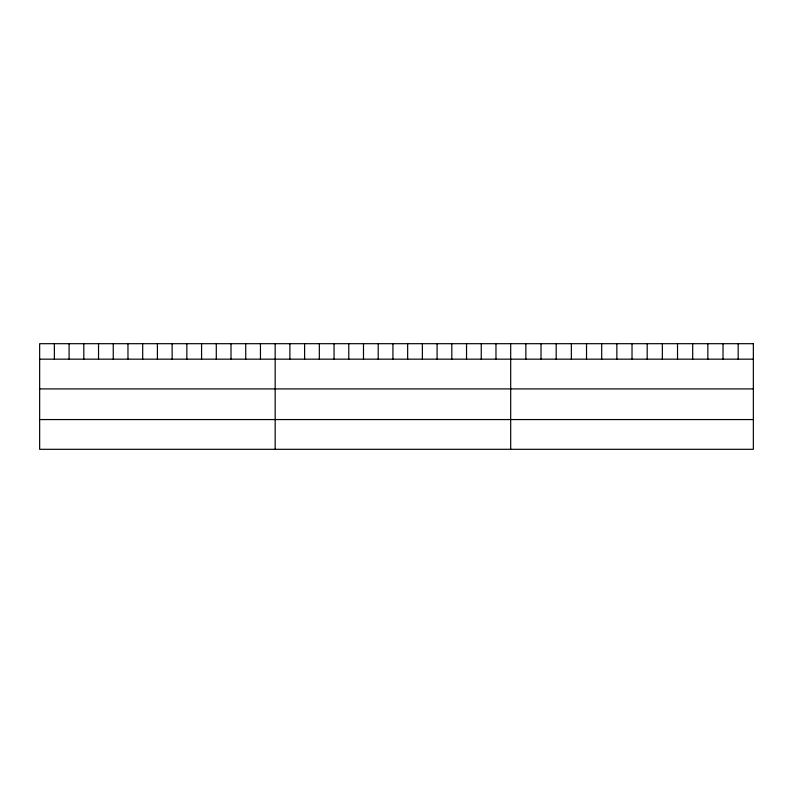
<?xml version="1.0" encoding="UTF-8"?>
<svg xmlns="http://www.w3.org/2000/svg" width="793" height="793" viewBox="0 0 793 793"><rect width="100%" height="100%" fill="white"/><g stroke="black" fill="none" stroke-linecap="round" stroke-linejoin="round"><path stroke-width="1.19" d="M39.65 359.17L753.35 359.17M39.65 388.917L753.35 388.917M39.65 419.556L753.35 419.556M738.184 343.696L738.184 359.17M723.018 343.696L723.018 359.17M707.852 343.696L707.852 359.17M692.685 343.696L692.685 359.17M677.519 343.696L677.519 359.17M662.353 343.696L662.353 359.17M647.187 343.696L647.187 359.17M632.021 343.696L632.021 359.17M616.855 343.696L616.855 359.17M601.689 343.696L601.689 359.17M586.523 343.696L586.523 359.17M571.356 343.696L571.356 359.17M556.19 343.696L556.19 359.17M541.024 343.696L541.024 359.17M525.858 343.696L525.858 359.17M510.692 343.696L510.692 449.304M495.972 343.696L495.972 359.17M481.252 343.696L481.252 359.17M466.532 343.696L466.532 359.17M451.812 343.696L451.812 359.17M437.092 343.696L437.092 359.17M422.372 343.696L422.372 359.17M407.652 343.696L407.652 359.17M392.931 343.696L392.931 359.17M378.211 343.696L378.211 359.17M363.491 343.696L363.491 359.17M348.771 343.696L348.771 359.17M334.051 343.696L334.051 359.17M319.331 343.696L319.331 359.17M304.611 343.696L304.611 359.17M289.891 343.696L289.891 359.17M275.171 343.696L275.171 449.304M260.451 343.696L260.451 359.17M245.731 343.696L245.731 359.17M231.011 343.696L231.011 359.17M216.291 343.696L216.291 359.17M201.571 343.696L201.571 359.17M186.851 343.696L186.851 359.17M172.131 343.696L172.131 359.17M157.411 343.696L157.411 359.17M142.69 343.696L142.69 359.17M127.97 343.696L127.97 359.17M113.25 343.696L113.25 359.17M98.53 343.696L98.53 359.17M83.81 343.696L83.81 359.17M69.09 343.696L69.09 359.17M54.37 343.696L54.37 359.17M753.35 343.696L39.65 343.696L39.65 449.304L753.35 449.304L753.35 343.696"/></g></svg>
